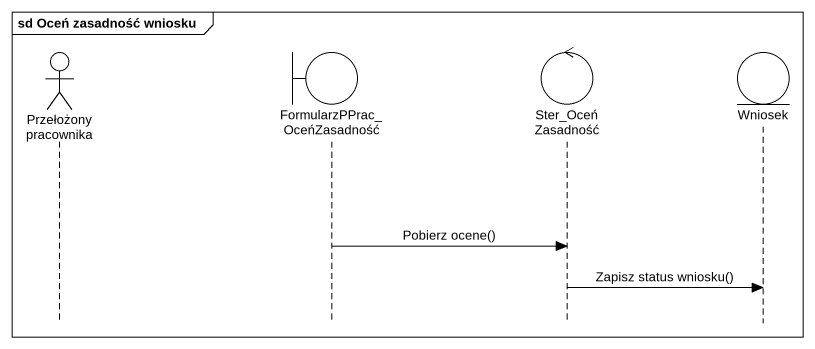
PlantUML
@startuml
mainframe sd Oceń zasadność wniosku
hide footbox
actor "Przełożony pracownika" as Przełożony_pracownika
boundary FormularzPPrac_OceńZasadność
control Ster_OceńZasadność
entity Wniosek

FormularzPPrac_OceńZasadność -> Ster_OceńZasadność : Pobierz ocene()
Ster_OceńZasadność -> Wniosek : Zapisz status wniosku()
@enduml
